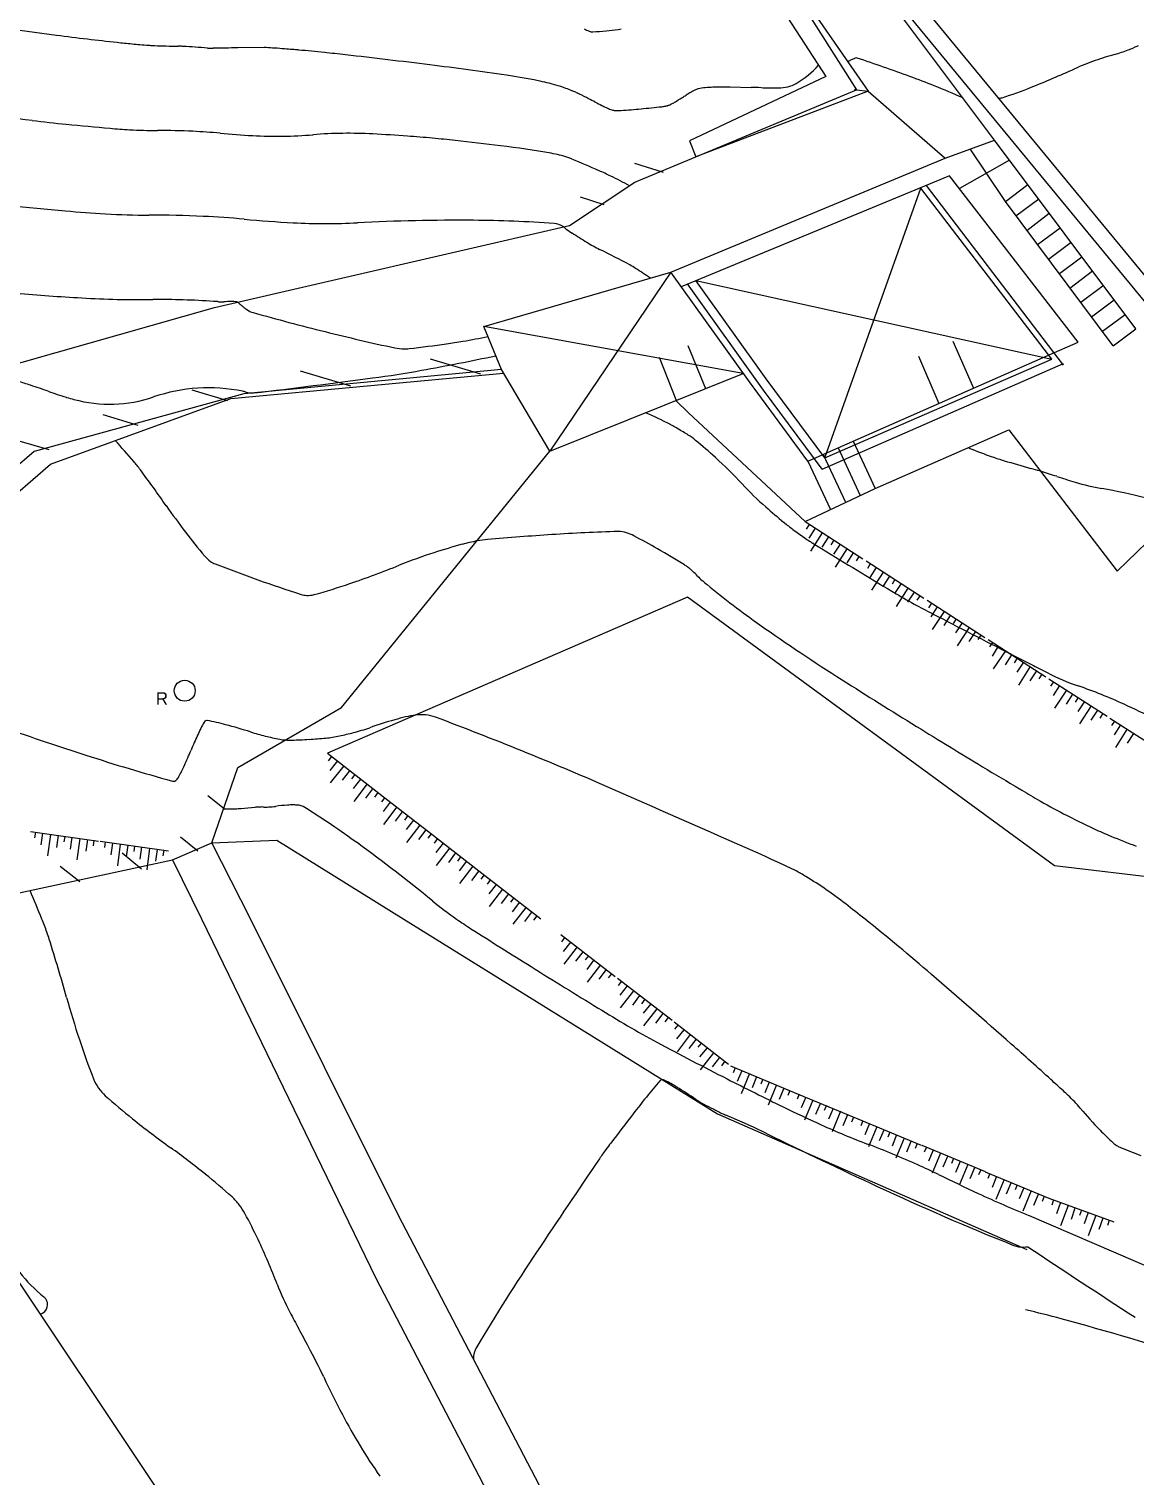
# Model space of a CAD drawing. Extents: x 0 to 560514, y 0 to 4788038.
# Drawn here: x 560310.57 to 560337.02, y 4787761.58 to 4787796.18 of the extents above; entities that cross this region are included whole.
import ezdxf

# ---------------------------------------------------------------- set-up
doc = ezdxf.new("R2010")
doc.units = 0
doc.layers.add('Nivel 7', color=7, linetype='Continuous')

msp = doc.modelspace()

# ---------------------------------------------------------------- linework, layer by layer
at = {"layer": 'Nivel 7'}
for p, q in [((560333.66, 4787793.52), (560328.32, 4787800.64)), ((560327.58, 4787799.11), (560330.36, 4787794.72)), ((560327.58, 4787799.11), (560330.64, 4787794.69)), ((560327.17, 4787798.81), (560329.63, 4787795.04)), ((560331.82, 4787796.86), (560338.06, 4787789.29)), ((560331.51, 4787796.62), (560337.76, 4787789.03)), ((560316.2, 4787795.73), (560315.57, 4787795.72)), ((560329.63, 4787795.04), (560326.37, 4787793.5)), ((560326.52, 4787793.12), (560330.36, 4787794.72)), ((560330.64, 4787794.69), (560326.52, 4787793.12)), ((560327.34, 4787794.78), (560327.2, 4787794.78)), ((560327.84, 4787794.77), (560327.34, 4787794.78)), ((560330.36, 4787794.72), (560330.64, 4787794.69)), ((560330.64, 4787794.69), (560332.48, 4787793.09)), ((560333.75, 4787794.53), (560333.75, 4787794.53)), ((560326.37, 4787793.5), (560326.52, 4787793.12)), ((560332.48, 4787793.09), (560333.66, 4787793.52)), ((560333.47, 4787792.73), (560333.08, 4787793.31)), ((560337.04, 4787789.01), (560333.66, 4787793.52)), ((560325.05, 4787792.97), (560325.74, 4787792.75)), ((560325.06, 4787792.51), (560326.52, 4787793.12)), ((560325.92, 4787790.36), (560332.48, 4787793.09)), ((560334.02, 4787793.04), (560332.82, 4787792.36)), ((560332.58, 4787792.66), (560326.17, 4787790.01)), ((560335.66, 4787788.69), (560332.58, 4787792.66)), ((560333.92, 4787792.05), (560333.47, 4787792.73)), ((560323.5, 4787791.48), (560325.06, 4787792.51)), ((560329.6, 4787785.92), (560331.9, 4787792.37)), ((560335.03, 4787788.28), (560331.9, 4787792.37)), ((560335.31, 4787788.14), (560332.03, 4787792.43)), ((560333.92, 4787792.05), (560334.46, 4787792.46)), ((560323.75, 4787792.16), (560324.32, 4787791.98)), ((560336.5, 4787788.6), (560333.92, 4787792.05)), ((560334.17, 4787791.71), (560334.72, 4787792.11)), ((560334.43, 4787791.36), (560334.97, 4787791.77)), ((560334.69, 4787791.02), (560335.23, 4787791.42)), ((560334.95, 4787790.67), (560335.49, 4787791.08)), ((560335.21, 4787790.33), (560335.75, 4787790.73)), ((560321.45, 4787789.06), (560325.92, 4787790.36)), ((560325.92, 4787790.36), (560323.03, 4787786.08)), ((560327.8, 4787787.74), (560325.92, 4787790.36)), ((560335.46, 4787789.98), (560336, 4787790.39)), ((560328.14, 4787787.54), (560326.32, 4787790.08)), ((560326.52, 4787790.16), (560335.03, 4787788.28)), ((560328.2, 4787787.81), (560326.52, 4787790.16)), ((560335.72, 4787789.64), (560336.26, 4787790.04)), ((560335.98, 4787789.29), (560336.52, 4787789.7)), ((560336.24, 4787788.95), (560336.78, 4787789.35)), ((560327.65, 4787787.94), (560321.45, 4787789.06)), ((560321.87, 4787788.03), (560321.45, 4787789.06)), ((560336.5, 4787788.6), (560337.04, 4787789.01)), ((560326.33, 4787788.61), (560326.75, 4787787.58)), ((560329.2, 4787785.84), (560335.09, 4787788.44)), ((560332.66, 4787788.71), (560333.16, 4787787.59)), ((560335.09, 4787788.44), (560335.66, 4787788.69)), ((560320.17, 4787788.29), (560321.37, 4787787.93)), ((560325.64, 4787788.33), (560326.06, 4787787.28)), ((560329.54, 4787785.65), (560335.31, 4787788.18)), ((560329.6, 4787785.92), (560335.03, 4787788.28)), ((560331.84, 4787788.35), (560332.33, 4787787.22)), ((560315.4, 4787787.34), (560321.92, 4787787.95)), ((560321.87, 4787788.03), (560315.71, 4787787.45)), ((560317.06, 4787788), (560318.26, 4787787.64)), ((560323.03, 4787786.08), (560321.87, 4787788.03)), ((560323.03, 4787786.08), (560327.65, 4787787.94)), ((560329.6, 4787785.92), (560328.2, 4787787.81)), ((560315.71, 4787787.45), (560310.7, 4787786.07)), ((560314.47, 4787787.55), (560315.32, 4787787.29)), ((560329.2, 4787785.84), (560327.8, 4787787.74)), ((560329.54, 4787785.65), (560328.14, 4787787.54)), ((560311.09, 4787785.77), (560315.4, 4787787.34)), ((560326.34, 4787787), (560326.04, 4787787.29)), ((560312.34, 4787786.96), (560313.18, 4787786.7)), ((560329.13, 4787784.4), (560326.34, 4787787)), ((560330.81, 4787785.19), (560334, 4787786.59)), ((560334, 4787786.59), (560336.59, 4787783.21)), ((560310.7, 4787786.07), (560301.28, 4787778.04)), ((560310.33, 4787786.33), (560311.05, 4787786.12)), ((560318.05, 4787779.95), (560323.03, 4787786.08)), ((560329.92, 4787786.16), (560330.45, 4787785.02)), ((560330.28, 4787786.32), (560330.81, 4787785.19)), ((560302.26, 4787778.16), (560311.09, 4787785.77)), ((560329.2, 4787785.84), (560329.74, 4787784.69)), ((560329.56, 4787786), (560330.1, 4787784.86)), ((560336.59, 4787783.21), (560338.97, 4787785.52)), ((560329.13, 4787784.4), (560330.81, 4787785.19)), ((560329.13, 4787784.4), (560330.51, 4787783.51)), ((560329.23, 4787784.33), (560329.16, 4787784.22)), ((560329.37, 4787784.24), (560329.22, 4787784)), ((560329.54, 4787784.13), (560329.26, 4787783.69)), ((560329.54, 4787783.79), (560329.7, 4787784.03)), ((560329.82, 4787783.95), (560329.75, 4787783.84)), ((560329.97, 4787783.86), (560329.81, 4787783.62)), ((560330.13, 4787783.75), (560329.85, 4787783.31)), ((560330.14, 4787783.41), (560330.29, 4787783.65)), ((560330.42, 4787783.57), (560330.35, 4787783.46)), ((560330.59, 4787783.46), (560331.97, 4787782.57)), ((560330.69, 4787783.39), (560330.62, 4787783.28)), ((560330.83, 4787783.3), (560330.68, 4787783.06)), ((560331, 4787783.19), (560330.72, 4787782.76)), ((560331, 4787782.85), (560331.16, 4787783.09)), ((560331.28, 4787783.01), (560331.21, 4787782.9)), ((560331.43, 4787782.92), (560331.27, 4787782.68)), ((560326.32, 4787782.59), (560317.71, 4787778.86)), ((560335.09, 4787776.17), (560326.32, 4787782.59)), ((560331.59, 4787782.81), (560331.31, 4787782.37)), ((560331.59, 4787782.47), (560331.75, 4787782.71)), ((560331.88, 4787782.63), (560331.8, 4787782.52)), ((560332.05, 4787782.52), (560333.43, 4787781.63)), ((560332.15, 4787782.45), (560332.08, 4787782.34)), ((560332.29, 4787782.36), (560332.14, 4787782.12)), ((560332.46, 4787782.25), (560332.17, 4787781.82)), ((560332.46, 4787781.91), (560332.61, 4787782.15)), ((560332.74, 4787782.07), (560332.67, 4787781.96)), ((560332.89, 4787781.98), (560332.73, 4787781.74)), ((560333.05, 4787781.87), (560332.77, 4787781.43)), ((560333.05, 4787781.53), (560333.21, 4787781.77)), ((560333.34, 4787781.69), (560333.26, 4787781.58)), ((560333.51, 4787781.58), (560334.89, 4787780.69)), ((560333.61, 4787781.51), (560333.54, 4787781.4)), ((560333.75, 4787781.42), (560333.6, 4787781.18)), ((560333.92, 4787781.31), (560333.63, 4787780.88)), ((560333.92, 4787780.97), (560334.07, 4787781.21)), ((560334.2, 4787781.13), (560334.13, 4787781.02)), ((560334.35, 4787781.04), (560334.19, 4787780.8)), ((560334.51, 4787780.93), (560334.23, 4787780.49)), ((560334.51, 4787780.59), (560334.67, 4787780.83)), ((560334.79, 4787780.75), (560334.72, 4787780.64)), ((560334.96, 4787780.64), (560336.35, 4787779.75)), ((560335.07, 4787780.57), (560335, 4787780.46)), ((560335.21, 4787780.48), (560335.06, 4787780.24)), ((560335.38, 4787780.37), (560335.09, 4787779.94)), ((560335.38, 4787780.03), (560335.53, 4787780.27)), ((560335.66, 4787780.19), (560335.59, 4787780.08)), ((560315.57, 4787778.52), (560318.05, 4787779.95)), ((560335.81, 4787780.1), (560335.65, 4787779.86)), ((560335.97, 4787779.99), (560335.69, 4787779.56)), ((560335.97, 4787779.65), (560336.13, 4787779.89)), ((560336.25, 4787779.81), (560336.18, 4787779.7)), ((560336.42, 4787779.7), (560337.81, 4787778.81)), ((560336.53, 4787779.63), (560336.46, 4787779.52)), ((560336.67, 4787779.54), (560336.52, 4787779.3)), ((560336.83, 4787779.44), (560336.55, 4787779)), ((560336.84, 4787779.1), (560336.99, 4787779.33)), ((560317.71, 4787778.86), (560319.01, 4787777.85)), ((560317.81, 4787778.78), (560317.73, 4787778.68)), ((560314.95, 4787776.72), (560315.57, 4787778.52)), ((560317.95, 4787778.68), (560317.77, 4787778.45)), ((560318.1, 4787778.56), (560317.78, 4787778.15)), ((560318.07, 4787778.22), (560318.25, 4787778.44)), ((560318.37, 4787778.35), (560318.29, 4787778.25)), ((560318.5, 4787778.24), (560318.33, 4787778.02)), ((560318.66, 4787778.13), (560318.34, 4787777.71)), ((560314.85, 4787777.85), (560315.24, 4787777.54)), ((560318.63, 4787777.79), (560318.8, 4787778.01)), ((560318.92, 4787777.92), (560318.84, 4787777.81)), ((560318.98, 4787777.87), (560320.28, 4787776.87)), ((560319.08, 4787777.8), (560319, 4787777.7)), ((560319.21, 4787777.69), (560319.04, 4787777.47)), ((560319.37, 4787777.58), (560319.05, 4787777.16)), ((560319.34, 4787777.24), (560319.51, 4787777.46)), ((560319.63, 4787777.37), (560319.55, 4787777.26)), ((560319.77, 4787777.26), (560319.59, 4787777.04)), ((560319.92, 4787777.14), (560319.6, 4787776.73)), ((560319.9, 4787776.8), (560320.07, 4787777.03)), ((560310.61, 4787776.99), (560312.24, 4787776.76)), ((560310.73, 4787776.97), (560310.71, 4787776.84)), ((560310.9, 4787776.95), (560310.86, 4787776.67)), ((560311.09, 4787776.92), (560311.02, 4787776.41)), ((560311.24, 4787776.61), (560311.28, 4787776.9)), ((560311.43, 4787776.87), (560311.41, 4787776.74)), ((560311.6, 4787776.85), (560311.56, 4787776.57)), ((560311.79, 4787776.82), (560311.72, 4787776.31)), ((560311.94, 4787776.52), (560311.98, 4787776.8)), ((560312.13, 4787776.78), (560312.11, 4787776.65)), ((560312.28, 4787776.76), (560313.91, 4787776.53)), ((560312.4, 4787776.74), (560312.38, 4787776.61)), ((560312.57, 4787776.71), (560312.53, 4787776.43)), ((560312.76, 4787776.69), (560312.69, 4787776.17)), ((560314.01, 4787776.31), (560314.95, 4787776.72)), ((560314.2, 4787776.86), (560314.61, 4787776.53)), ((560314.95, 4787776.72), (560316.5, 4787776.78)), ((560315.87, 4787774.9), (560314.95, 4787776.72)), ((560316.5, 4787776.78), (560319.54, 4787774.89)), ((560320.19, 4787776.93), (560320.11, 4787776.83)), ((560320.25, 4787776.89), (560321.55, 4787775.88)), ((560320.34, 4787776.82), (560320.26, 4787776.71)), ((560320.48, 4787776.71), (560320.3, 4787776.49)), ((560312.8, 4787776.48), (560313.27, 4787776.1)), ((560312.91, 4787776.38), (560312.95, 4787776.66)), ((560313.1, 4787776.64), (560313.08, 4787776.51)), ((560313.27, 4787776.62), (560313.23, 4787776.33)), ((560313.46, 4787776.59), (560313.39, 4787776.07)), ((560313.61, 4787776.28), (560313.65, 4787776.56)), ((560313.8, 4787776.54), (560313.78, 4787776.41)), ((560320.63, 4787776.59), (560320.31, 4787776.18)), ((560320.61, 4787776.25), (560320.78, 4787776.48)), ((560320.9, 4787776.39), (560320.82, 4787776.28)), ((560307.45, 4787774.9), (560314.01, 4787776.31)), ((560311.32, 4787776.16), (560311.79, 4787775.79)), ((560314.01, 4787776.31), (560314.7, 4787774.9)), ((560321.04, 4787776.28), (560320.86, 4787776.05)), ((560321.19, 4787776.16), (560320.87, 4787775.75)), ((560321.16, 4787775.82), (560321.34, 4787776.05)), ((560343.96, 4787775.11), (560335.09, 4787776.17)), ((560321.46, 4787775.95), (560321.38, 4787775.85)), ((560321.51, 4787775.91), (560322.81, 4787774.9)), ((560321.61, 4787775.84), (560321.53, 4787775.73)), ((560321.75, 4787775.73), (560321.57, 4787775.5)), ((560321.9, 4787775.61), (560321.58, 4787775.2)), ((560321.87, 4787775.27), (560322.05, 4787775.5)), ((560322.17, 4787775.4), (560322.09, 4787775.3)), ((560322.3, 4787775.3), (560322.13, 4787775.07)), ((560322.46, 4787775.18), (560322.14, 4787774.77)), ((560322.43, 4787774.84), (560322.6, 4787775.06)), ((560322.72, 4787774.97), (560322.64, 4787774.87)), ((560314.7, 4787774.9), (560318.87, 4787766.31)), ((560319.41, 4787767.81), (560315.87, 4787774.9)), ((560319.54, 4787774.89), (560327.04, 4787770.24)), ((560323.29, 4787774.53), (560324.59, 4787773.52)), ((560323.39, 4787774.46), (560323.31, 4787774.35)), ((560323.53, 4787774.35), (560323.35, 4787774.12)), ((560323.68, 4787774.23), (560323.36, 4787773.82)), ((560323.65, 4787773.89), (560323.83, 4787774.12)), ((560323.95, 4787774.02), (560323.87, 4787773.92)), ((560324.08, 4787773.92), (560323.91, 4787773.69)), ((560324.24, 4787773.8), (560323.92, 4787773.39)), ((560324.21, 4787773.46), (560324.38, 4787773.69)), ((560324.5, 4787773.59), (560324.42, 4787773.49)), ((560305.47, 4787773.5), (560313.75, 4787761.09)), ((560324.65, 4787773.48), (560325.95, 4787772.48)), ((560324.74, 4787773.41), (560324.66, 4787773.31)), ((560324.88, 4787773.3), (560324.7, 4787773.08)), ((560325.03, 4787773.18), (560324.71, 4787772.77)), ((560325.01, 4787772.84), (560325.18, 4787773.07)), ((560325.3, 4787772.98), (560325.22, 4787772.87)), ((560325.44, 4787772.87), (560325.26, 4787772.65)), ((560325.59, 4787772.75), (560325.27, 4787772.34)), ((560325.56, 4787772.41), (560325.74, 4787772.64)), ((560325.86, 4787772.54), (560325.78, 4787772.44)), ((560326, 4787772.44), (560327.3, 4787771.43)), ((560326.09, 4787772.36), (560326.01, 4787772.26)), ((560326.23, 4787772.25), (560326.06, 4787772.03)), ((560326.38, 4787772.14), (560326.07, 4787771.72)), ((560326.36, 4787771.8), (560326.53, 4787772.02)), ((560326.65, 4787771.93), (560326.57, 4787771.83)), ((560326.79, 4787771.82), (560326.61, 4787771.6)), ((560326.94, 4787771.7), (560326.62, 4787771.29)), ((560326.92, 4787771.36), (560327.09, 4787771.59)), ((560327.21, 4787771.5), (560327.13, 4787771.39)), ((560327.35, 4787771.39), (560328.87, 4787770.75)), ((560327.46, 4787771.34), (560327.41, 4787771.22)), ((560327.62, 4787771.27), (560327.51, 4787771.01)), ((560327.8, 4787771.2), (560327.6, 4787770.72)), ((560327.87, 4787770.87), (560327.98, 4787771.13)), ((560328.12, 4787771.07), (560328.07, 4787770.95)), ((560328.27, 4787771), (560328.17, 4787770.74)), ((560328.45, 4787770.93), (560328.25, 4787770.45)), ((560328.52, 4787770.59), (560328.63, 4787770.86)), ((560328.77, 4787770.8), (560328.72, 4787770.68)), ((560328.87, 4787770.75), (560330.39, 4787770.12)), ((560328.99, 4787770.71), (560328.94, 4787770.59)), ((560329.15, 4787770.64), (560329.04, 4787770.38)), ((560329.32, 4787770.57), (560329.12, 4787770.09)), ((560329.39, 4787770.23), (560329.5, 4787770.49)), ((560327.04, 4787770.24), (560334.43, 4787767)), ((560329.64, 4787770.44), (560329.59, 4787770.32)), ((560329.8, 4787770.37), (560329.69, 4787770.11)), ((560329.98, 4787770.3), (560329.78, 4787769.81)), ((560330.04, 4787769.96), (560330.15, 4787770.22)), ((560330.29, 4787770.16), (560330.24, 4787770.04)), ((560330.39, 4787770.12), (560331.91, 4787769.49)), ((560330.51, 4787770.07), (560330.46, 4787769.95)), ((560330.67, 4787770.01), (560330.56, 4787769.74)), ((560330.85, 4787769.93), (560330.65, 4787769.45)), ((560330.91, 4787769.6), (560331.02, 4787769.86)), ((560331.16, 4787769.8), (560331.11, 4787769.68)), ((560331.32, 4787769.74), (560331.21, 4787769.47)), ((560331.5, 4787769.66), (560331.3, 4787769.18)), ((560331.56, 4787769.33), (560331.67, 4787769.59)), ((560331.81, 4787769.53), (560331.76, 4787769.41)), ((560331.92, 4787769.49), (560333.44, 4787768.86)), ((560332.03, 4787769.44), (560331.98, 4787769.32)), ((560332.19, 4787769.37), (560332.08, 4787769.11)), ((560332.37, 4787769.3), (560332.17, 4787768.82)), ((560332.43, 4787768.97), (560332.54, 4787769.23)), ((560332.68, 4787769.17), (560332.63, 4787769.05)), ((560332.84, 4787769.1), (560332.73, 4787768.84)), ((560333.02, 4787769.03), (560332.82, 4787768.55)), ((560333.08, 4787768.69), (560333.19, 4787768.96)), ((560333.33, 4787768.9), (560333.28, 4787768.78)), ((560333.44, 4787768.85), (560334.96, 4787768.22)), ((560333.55, 4787768.81), (560333.5, 4787768.69)), ((560333.71, 4787768.74), (560333.6, 4787768.48)), ((560333.89, 4787768.67), (560333.69, 4787768.19)), ((560333.95, 4787768.33), (560334.06, 4787768.59)), ((560334.2, 4787768.54), (560334.15, 4787768.42)), ((560334.36, 4787768.47), (560334.25, 4787768.21)), ((560334.54, 4787768.4), (560334.34, 4787767.91)), ((560334.6, 4787768.06), (560334.71, 4787768.32)), ((560334.85, 4787768.27), (560334.8, 4787768.14)), ((560334.96, 4787768.22), (560336.51, 4787767.66)), ((560335.07, 4787768.18), (560335.03, 4787768.06)), ((560335.24, 4787768.12), (560335.14, 4787767.85)), ((560335.42, 4787768.05), (560335.24, 4787767.56)), ((560324.92, 4787757.27), (560319.41, 4787767.81)), ((560337.55, 4787766.49), (560334.5, 4787767.8)), ((560335.5, 4787767.72), (560335.59, 4787767.99)), ((560335.74, 4787767.94), (560335.69, 4787767.81)), ((560335.9, 4787767.88), (560335.8, 4787767.61)), ((560336.08, 4787767.81), (560335.9, 4787767.32)), ((560336.16, 4787767.48), (560336.26, 4787767.75)), ((560336.4, 4787767.7), (560336.36, 4787767.57)), ((560318.87, 4787766.31), (560323.58, 4787757.27)), ((560321.2, 4787764.38), (560321.2, 4787764.38))]:
    msp.add_line(p, q, dxfattribs=at)
msp.add_lwpolyline([(560280.89, 4787795.05), (560293.05, 4787792.32), (560294.23, 4787793.88), (560306.62, 4787787.13), (560315.01, 4787789.52), (560323.5, 4787791.48)], dxfattribs=at)
msp.add_circle((560314.299, 4787780.355), 0.25, dxfattribs=at)
for centre, radius, start, end in [((560385.142, 4788346.121), 555.036, 262.05439, 262.34798), ((560324.804, 4787798.164), 2.205, 244.3204, 247.7879), ((560324.063, 4787796.35), 0.246, 247.7876, 258.1817), ((560324.044, 4787796.259), 0.153, 258.1826, 273.4903), ((560323.466, 4787805.732), 9.643, 273.4898, 275.4119), ((560323.346, 4787807.006), 10.923, 275.4118, 276.9249), ((560324.572, 4787796.912), 0.755, 276.9245, 282.6824), ((560316.268, 4787833.484), 37.793, 262.3479, 263.473), ((560335.365, 4788000.403), 205.801, 263.47308, 263.67224), ((560314.028, 4787807.99), 12.209, 263.6721, 264.4901), ((560317.889, 4787848.009), 52.414, 264.4901, 264.8985), ((560314.691, 4787812.186), 16.448, 264.8987, 265.6277), ((560314.896, 4787814.878), 19.148, 265.6275, 265.9078), ((560313.595, 4787796.686), 0.91, 265.9086, 267.1943), ((560313.635, 4787797.508), 1.733, 267.1925, 268.3155), ((560316.889, 4787908.22), 112.492, 268.31646, 268.45581), ((560314.458, 4787818.034), 22.274, 268.4556, 269.2054), ((560314.115, 4787793.283), 2.48, 86.9586, 89.2061), ((560314.173, 4787794.378), 1.384, 86.079, 86.9579), ((560297.969, 4787557.967), 238.349, 86.01206, 86.07898), ((560313.259, 4787777.284), 18.5, 85.0835, 86.0121), ((560314.907, 4787796.448), 0.736, 265.0835, 269.7419), ((560314.921, 4787799.398), 3.686, 269.742, 270.9154), ((560318.535, 4787573.242), 222.5, 90.76445, 90.91548), ((560316.233, 4787793.379), 2.351, 90.2656, 90.7478), ((560316.224, 4787795.343), 0.387, 86.4282, 90.2674), ((560314.731, 4787771.427), 24.35, 85.9441, 86.4281), ((560312.509, 4787740.087), 55.769, 85.7021, 85.9441), ((560335.539, 4787799.106), 3.678, 291.0023, 293.1774), ((560337.961, 4787793.448), 2.477, 110.5269, 113.1775), ((560313.932, 4787759.022), 36.78, 85.4041, 85.7021), ((560316.125, 4787786.302), 9.413, 84.5306, 85.4038), ((560300.317, 4787621.199), 175.27, 84.3284, 84.53077), ((560314.729, 4787766.322), 29.433, 83.3399, 84.3284), ((560263.479, 4787327.405), 471.333, 83.09292, 83.33998), ((560331.027, 4787793.823), 1.795, 117.4107, 119.1291), ((560330.781, 4787794.298), 1.261, 115.3603, 117.4108), ((560331.391, 4787793.011), 2.684, 113.9754, 115.3602), ((560330.6, 4787794.791), 0.737, 111.3327, 113.9758), ((560330.357, 4787795.413), 0.0692, 71.4491, 111.3326), ((560312.885, 4787743.349), 54.986, 70.0632, 71.4493), ((560338.11, 4787789.575), 6.191, 109.2594, 114.2033), ((560338.657, 4787788.01), 7.849, 105.6468, 109.2593), ((560335.576, 4787799.008), 3.573, 285.6468, 291.0021), ((560311.51, 4787723.902), 71.936, 81.62234, 83.09299), ((560320.182, 4787782.788), 12.416, 78.0821, 81.6224), ((560327.894, 4787796.681), 2.077, 299.5565, 318.6008), ((560325.665, 4787778.581), 17.508, 68.0141, 70.0632), ((560324.304, 4787820.29), 27.484, 291.8575, 294.2033), ((560321.222, 4787787.715), 7.381, 74.7131, 78.082), ((560322.485, 4787792.334), 2.592, 69.0268, 74.7131), ((560317.12, 4787778.339), 17.58, 68.5171, 69.0268), ((560322.921, 4787793.078), 1.741, 66.8974, 68.5173), ((560319.097, 4787784.114), 11.486, 66.4383, 66.8974), ((560326.735, 4787794.06), 0.688, 118.5451, 121.6297), ((560328.173, 4787791.416), 3.698, 117.2133, 118.5442), ((560326.8, 4787794.085), 0.696, 114.2065, 117.2146), ((560326.874, 4787793.922), 0.876, 111.5237, 114.2059), ((560326.636, 4787794.524), 0.229, 102.8058, 111.5231), ((560326.794, 4787793.83), 0.94, 98.5125, 102.8069), ((560326.909, 4787793.062), 1.716, 92.3899, 98.512), ((560327.117, 4787788.081), 6.702, 89.2928, 92.3898), ((560324.576, 4787536.526), 258.269, 89.22253, 89.27593), ((560338.546, 4788566.178), 771.477, 269.222717, 269.253656), ((560328.508, 4787795.598), 0.832, 269.2535, 299.5566), ((560330.519, 4787794.4), 0.374, 122.9102, 124.6286), ((560330.519, 4787794.4), 0.374, 121.1944, 122.9128), ((560330.519, 4787794.4), 0.374, 119.4731, 121.1899), ((560330.519, 4787794.4), 0.374, 117.7582, 119.475), ((560322.882, 4787771.689), 24.94, 66.2972, 68.014), ((560330.66, 4787804.445), 10.413, 287.8051, 291.8575), ((560347.873, 4788081.006), 289.418, 262.08477, 262.6112), ((560323.49, 4787794.189), 0.495, 64.2276, 66.4396), ((560322.746, 4787792.646), 2.208, 63.1945, 64.2268), ((560287.137, 4787722.172), 81.168, 63.0236, 63.19389), ((560313.233, 4787773.44), 23.64, 62.597, 63.024), ((560333.53, 4787812.565), 20.437, 242.5633, 243.0572), ((560325.297, 4787796.368), 2.267, 243.0575, 246.0553), ((560321.95, 4787829.059), 34.945, 275.3523, 276.1707), ((560325.595, 4787795.348), 1.037, 276.1709, 280.9232), ((560325.637, 4787795.132), 0.817, 280.9227, 283.9019), ((560325.785, 4787794.534), 0.201, 283.9027, 289.9119), ((560325.707, 4787794.748), 0.429, 289.9103, 293.8718), ((560325.556, 4787795.091), 0.804, 293.8738, 296.7682), ((560324.652, 4787796.883), 2.811, 296.7669, 298.4793), ((560325.582, 4787795.168), 0.86, 298.4789, 301.5745), ((560297.156, 4787841.418), 55.147, 301.5757, 301.6421), ((560202.204, 4787995.514), 236.149, 301.64113, 301.67322), ((560280.302, 4787868.929), 87.41, 301.67384, 301.74099), ((560346.154, 4787762.53), 37.719, 121.6291, 121.7848), ((560333.788, 4787794.704), 0.182, 256.7534, 287.8052), ((560314.19, 4787821.263), 27.501, 262.6112, 264.319), ((560325.3, 4787796.375), 2.276, 246.0553, 249.0476), ((560324.737, 4787794.904), 0.7, 249.0472, 252.9801), ((560324.62, 4787794.521), 0.3, 252.9786, 258.9878), ((560324.607, 4787794.453), 0.231, 258.9912, 265.8333), ((560324.635, 4787794.844), 0.622, 265.8303, 269.9953), ((560324.635, 4787795.467), 1.245, 269.9964, 274.4535), ((560322.357, 4787824.721), 30.588, 274.4531, 275.3522), ((560319.486, 4787874.497), 80.997, 264.31915, 265.06376), ((560313.872, 4787809.502), 15.76, 265.0637, 266.7518), ((560313.674, 4787806.005), 12.258, 266.7518, 269.8809), ((560313.608, 4787774.158), 19.59, 87.4057, 89.8808), ((560313.857, 4787779.659), 14.083, 84.7525, 87.4058), ((560317, 4787813.884), 20.287, 264.7525, 266.9631), ((560316.499, 4787804.428), 10.817, 266.9631, 274.6001), ((560318.219, 4787783.042), 10.638, 86.8988, 94.6001), ((560316.066, 4787743.293), 50.445, 85.9575, 86.8987), ((560317.73, 4787766.842), 26.837, 84.667, 85.9575), ((560317.468, 4787764.032), 29.66, 83.6148, 84.667), ((560307.556, 4787675.461), 118.783, 83.08911, 83.61486), ((560318.942, 4787769.402), 24.155, 80.1798, 83.0891), ((560322.605, 4787790.565), 2.677, 71.4332, 80.1796), ((560323.021, 4787791.804), 1.371, 67.1005, 71.4332), ((560298.67, 4787734.155), 63.951, 66.46637, 67.10052), ((560321.688, 4787787.008), 6.303, 63.6654, 66.4663), ((560317.043, 4787777.622), 16.776, 61.9486, 63.6654), ((560317.129, 4787857.637), 66.057, 263.87443, 265.06365), ((560314.266, 4787824.49), 32.786, 265.0637, 266.7518), ((560313.479, 4787810.626), 18.901, 266.7519, 269.8909), ((560313.386, 4787761.955), 29.771, 87.3899, 89.8909), ((560313.768, 4787770.323), 21.394, 84.7592, 87.3898), ((560318.506, 4787821.979), 30.479, 264.7591, 266.9631), ((560320.86, 4787743.057), 48.545, 89.5989, 92.8721), ((560320.987, 4787761.178), 30.423, 85.9575, 89.5989), ((560317.681, 4787806.427), 14.905, 266.9632, 272.872), ((560323.102, 4787791.103), 0.424, 54.7268, 85.9574), ((560321.149, 4787788.341), 3.806, 54.3971, 54.7281), ((560323.346, 4787791.411), 0.0315, 50.7417, 54.3833), ((560323.022, 4787791.014), 0.543, 47.5194, 50.7546), ((560323.506, 4787791.542), 0.173, 227.5198, 233.2629), ((560323.471, 4787791.495), 0.114, 233.2501, 234.3846), ((560329.562, 4787800.002), 10.577, 234.3977, 234.5153), ((560325.349, 4787794.093), 3.32, 234.5147, 237.3692), ((560334.879, 4787808.977), 20.993, 237.369, 238.5041), ((560325.912, 4787794.341), 3.829, 238.5042, 243.7688), ((560315.224, 4787772.65), 20.352, 61.4859, 63.7687), ((560323.859, 4787788.546), 2.263, 57.3682, 61.4859), ((560317.011, 4787777.85), 14.963, 55.7671, 57.3681), ((560314.854, 4787842.916), 53.256, 265.0637, 266.7519), ((560313.293, 4787815.407), 25.703, 266.7518, 270.5428), ((560313.715, 4787770.923), 18.783, 86.1078, 90.5428), ((560314.253, 4787778.834), 10.854, 85.5711, 86.108), ((560315.216, 4787791.265), 1.614, 265.571, 266.9633), ((560315.182, 4787790.626), 0.975, 266.9629, 272.8718), ((560315.39, 4787786.481), 3.176, 89.5988, 92.872), ((560315.399, 4787787.767), 1.89, 85.9577, 89.5991), ((560315.528, 4787789.594), 0.0584, 65.1329, 85.956), ((560315.51, 4787789.556), 0.1, 54.3981, 65.1366), ((560315.063, 4787788.931), 0.868, 50.754, 54.3956), ((560314.472, 4787788.207), 1.803, 48.2281, 50.7541), ((560316.555, 4787790.54), 1.324, 228.2293, 231.1769), ((560315.918, 4787789.748), 0.308, 231.1763, 234.3971), ((560317.648, 4787792.164), 3.279, 234.3961, 235.3822), ((560316.072, 4787789.88), 0.505, 235.3832, 254.2936), ((560331.657, 4787845.305), 58.079, 254.29355, 256.04814), ((560331.726, 4787845.58), 58.363, 256.04816, 257.72873), ((560317.358, 4787808.669), 20.282, 280.2073, 281.9241), ((560319.545, 4787789.579), 1.052, 257.7286, 270.2718), ((560319.545, 4787789.554), 1.027, 270.2722, 276.7724), ((560312.514, 4787848.767), 60.656, 276.77213, 277.61758), ((560319.372, 4787797.482), 8.914, 277.6175, 280.2072), ((560309.29, 4787847.305), 60.242, 280.20571, 281.92409), ((560293.891, 4787735.932), 54.36, 72.0832, 72.415), ((560292.423, 4787985.644), 199.562, 276.7706, 277.59245), ((560315.348, 4787813.654), 26.051, 277.5925, 280.2058), ((560304.526, 4787768.827), 19.789, 70.7896, 72.0833), ((560317.714, 4787806.674), 20.291, 250.7895, 252.0671), ((560314.869, 4787783.52), 4.075, 78.4478, 108.8204), ((560303.582, 4787728.295), 60.442, 78.41582, 78.44813), ((560315.592, 4787787.013), 0.508, 71.8071, 75.55), ((560315.717, 4787787.498), 0.0077, 75.5056, 78.3714), ((560315.936, 4787788.058), 0.591, 251.8066, 255.2769), ((560315.799, 4787787.537), 0.0528, 255.2747, 258.4122), ((560317.058, 4787793.677), 6.32, 258.4138, 258.7005), ((560315.901, 4787787.888), 0.416, 258.7014, 276.7708), ((560311.561, 4787787.662), 0.307, 252.0671, 254.5135), ((560326.401, 4787841.222), 55.885, 254.5135, 254.6948), ((560312.507, 4787790.452), 3.248, 254.6947, 288.8204), ((560322.328, 4787779.864), 7.735, 62.4184, 67.2631), ((560324.726, 4787784.454), 2.556, 59.4399, 62.4269), ((560306.567, 4787753.7), 38.271, 58.9917, 59.44), ((560325.33, 4787784.916), 1.85, 56.9527, 58.9915), ((560325.314, 4787784.892), 1.879, 50.365, 56.9527), ((560295.12, 4787770.435), 23.659, 40.616, 42.2171), ((560316.421, 4787774.156), 15.82, 48.0958, 50.3651), ((560340.306, 4787804.681), 19.897, 248.5986, 250.3153), ((560310.363, 4787783.508), 3.578, 36.4983, 40.6161), ((560320.659, 4787778.878), 9.475, 42.6682, 48.0958), ((560335.347, 4787790.819), 5.174, 250.3153, 253.6822), ((560375.933, 4787929.455), 149.629, 253.68238, 253.93379), ((560328.798, 4787765.79), 20.688, 73.2575, 73.9338), ((560283.267, 4787763.459), 37.285, 34.8753, 36.4984), ((560329.389, 4787767.755), 18.637, 72.0032, 73.2577), ((560342.574, 4787808.341), 24.038, 252.0031, 253.1078), ((560337.174, 4787790.56), 5.455, 253.1077, 259.9529), ((560333.009, 4787790.261), 7.321, 222.6683, 228.8437), ((560333.539, 4787770.04), 15.385, 75.8785, 79.9529), ((560330.622, 4787796.464), 20.436, 214.8754, 217.0677), ((560342.299, 4787800.889), 21.437, 228.8437, 230.3641), ((560331.804, 4787788.22), 4.985, 230.3643, 233.5174), ((560323.84, 4787791.341), 11.937, 217.0677, 220.6151), ((560321.755, 4787781.444), 2.535, 94.8289, 100.539), ((560329.446, 4787690.406), 93.897, 93.89124, 94.82905), ((560325.554, 4787747.627), 36.544, 91.3939, 93.8912), ((560324.679, 4787783.576), 0.584, 71.5434, 91.3938), ((560324.492, 4787783.015), 1.176, 62.4268, 71.5435), ((560318.469, 4787771.481), 14.188, 59.8043, 62.4268), ((560337.577, 4787796.026), 14.694, 233.5173, 234.8136), ((560330.891, 4787786.544), 3.092, 234.8135, 237.6394), ((560324.21, 4787771.36), 12.913, 107.8237, 111.741), ((560325.189, 4787768.317), 16.11, 105.3206, 107.8236), ((560322.099, 4787779.594), 4.416, 100.5392, 105.3207), ((560299.099, 4787738.195), 52.7, 58.9917, 59.8044), ((560334.199, 4787791.764), 9.271, 237.639, 238.2484), ((560404.354, 4787905.129), 142.589, 238.24888, 238.40426), ((560402.197, 4787901.62), 138.47, 238.40412, 239.20672), ((560315.327, 4787784.04), 0.723, 220.615, 235.0667), ((560315.219, 4787783.885), 0.534, 235.0669, 248.7672), ((560329.289, 4787820.098), 39.384, 248.7671, 250.358), ((560309.669, 4787807.824), 26.344, 288.9986, 291.7409), ((560325.863, 4787782.723), 0.747, 52.1605, 58.992), ((560324.6, 4787781.097), 2.806, 50.365, 52.1601), ((560325.27, 4787781.905), 1.756, 48.0954, 50.3647), ((560327.399, 4787814.804), 33.762, 250.3581, 252.2023), ((560313.718, 4787796.066), 13.908, 285.3197, 288.9987), ((560325.259, 4787781.894), 1.772, 42.6682, 48.0958), ((560327.569, 4787784.022), 1.369, 222.6683, 228.8438), ((560327.191, 4787783.591), 0.796, 228.8449, 230.3653), ((560347.904, 4787808.596), 33.265, 230.3643, 230.5994), ((560317.24, 4787783.157), 0.525, 252.2022, 267.0289), ((560317.242, 4787783.199), 0.567, 267.029, 285.3196), ((560340.475, 4787799.552), 21.562, 230.5992, 234.8136), ((560337.374, 4787792.85), 11.848, 239.2067, 241.9508), ((560349.727, 4787816.036), 38.12, 241.9508, 242.642), ((560355.678, 4787821.114), 47.944, 234.8135, 237.6394), ((560679.968, 4788454.276), 756.736, 242.641881, 242.797039), ((560509.118, 4788121.88), 383.002, 242.79708, 242.88302), ((560427.986, 4787963.451), 205.008, 242.88309, 243.00066), ((560435.714, 4787947.423), 197.476, 237.6394, 238.24879), ((560337.584, 4787786.023), 5.877, 243.0006, 250.8979), ((560331.55, 4787768.597), 12.564, 65.4992, 70.898), ((560329.517, 4787764.138), 17.465, 62.884, 65.4993), ((560384.019, 4787998.532), 231.239, 251.33057, 251.83706), ((560319.066, 4787777.274), 4.894, 151.5568, 155.6468), ((560314.837, 4787779.565), 0.0839, 119.9155, 151.5573), ((560314.827, 4787779.581), 0.0652, 78.8471, 119.9149), ((560313.621, 4787773.462), 6.302, 74.7576, 78.8474), ((560310.457, 4787761.85), 18.338, 72.8203, 74.7576), ((560317.031, 4787784.371), 5.184, 284.565, 289.0351), ((560322.779, 4787767.711), 12.44, 106.1498, 109.0351), ((560320.494, 4787775.602), 4.225, 102.4733, 106.1498), ((560320.321, 4787776.384), 3.424, 98.3897, 102.4735), ((560319.962, 4787778.823), 0.958, 69.465, 98.3897), ((560291.514, 4787702.878), 82.057, 66.37233, 69.46496), ((560412.56, 4787910.009), 153.476, 238.24873, 238.93994), ((560328.909, 4787772.819), 15.698, 155.647, 157.0771), ((560317.747, 4787785.431), 6.345, 252.8204, 256.1142), ((560318.006, 4787786.478), 7.423, 256.1142, 258.8483), ((560316.788, 4787780.3), 1.126, 258.8484, 265.8727), ((560316.818, 4787780.713), 1.54, 265.8729, 271.6264), ((560316.555, 4787789.983), 10.814, 271.6261, 273.7964), ((560316.054, 4787797.53), 18.378, 273.7965, 275.0613), ((560317.43, 4787781.994), 2.781, 275.0613, 278.313), ((560317.489, 4787781.592), 2.374, 278.313, 282.4743), ((560315.97, 4787788.456), 9.404, 282.4744, 284.5649), ((560325.105, 4787818.952), 42.241, 251.837, 254.7658), ((560299.735, 4787785.156), 15.978, 335.6594, 337.0769), ((560310.497, 4787780.288), 4.165, 331.5579, 335.6594), ((560447.629, 4787968.235), 221.448, 238.94, 239.20677), ((560314.031, 4787778.29), 0.0981, 254.7661, 318.8299), ((560313.778, 4787778.511), 0.434, 318.8294, 331.5577), ((560027.289, 4787098.886), 741.315, 66.029736, 66.372364), ((560360.316, 4787821.726), 50.894, 239.2068, 239.7632), ((560341.775, 4787789.917), 14.076, 239.7632, 242.6419), ((560315.337, 4787786.718), 9.186, 269.3326, 271.051), ((560315.457, 4787780.15), 2.617, 271.0511, 274.2706), ((560314.132, 4787797.898), 20.414, 274.2705, 275.1719), ((560316.154, 4787775.56), 2.015, 92.3031, 95.1725), ((560316.152, 4787775.599), 1.976, 89.1333, 92.3025), ((560316.219, 4787779.963), 2.389, 269.1331, 272.0152), ((560316.24, 4787779.35), 1.775, 272.0156, 277.4245), ((560317.163, 4787772.265), 5.37, 94.3153, 97.4244), ((560316.895, 4787775.816), 1.809, 90.6415, 94.3148), ((560316.894, 4787775.897), 1.727, 86.8829, 90.6423), ((560316.968, 4787777.239), 0.384, 57.7632, 86.8825), ((560304.567, 4787757.574), 23.632, 54.0898, 57.7633), ((560344.005, 4787794.226), 18.928, 242.6419, 245.1243), ((560340.259, 4787786.148), 10.024, 245.1242, 247.5967), ((560295.967, 4787745.698), 38.295, 50.7036, 54.0898), ((560345.192, 4787798.114), 22.967, 247.5968, 249.2302), ((560325.31, 4787769.187), 7.748, 62.6784, 66.0297), ((560293.933, 4787708.452), 76.11, 62.56596, 62.67826), ((560328.654, 4787775.338), 0.748, 61.4332, 62.5662), ((560328.793, 4787775.594), 0.457, 59.1307, 61.433), ((560314.312, 4787751.369), 28.68, 58.8402, 59.1308), ((560324.099, 4787767.554), 9.766, 52.0741, 58.8401), ((560280.995, 4787762.921), 32.198, 21.8357, 23.1427), ((560326.371, 4787782.85), 9.712, 230.7035, 234.9984), ((560298.253, 4787734.384), 51.816, 51.4219, 52.0739), ((560280.983, 4787762.916), 32.21, 21.5416, 21.8356), ((560306.414, 4787772.955), 4.87, 17.4238, 21.5416), ((560326.371, 4787782.85), 9.712, 234.9983, 237.4306), ((560399.919, 4787897.989), 146.336, 237.43055, 237.76424), ((560298.252, 4787734.383), 51.818, 49.138, 51.422), ((560262.804, 4787759.268), 50.577, 15.7804, 17.4239), ((560398.945, 4787896.444), 144.51, 237.76429, 238.10004), ((560471.756, 4788013.42), 282.296, 238.10006, 238.4821), ((560142.182, 4787553.97), 290.369, 48.63882, 49.13798), ((560337.018, 4787780.241), 26.544, 195.7804, 198.049), ((560352.246, 4787818.535), 53.686, 238.4821, 239.358), ((560334.086, 4787787.879), 18.054, 239.3581, 241.9173), ((560327.449, 4787777.123), 16.479, 198.0491, 201.5406), ((560372.509, 4787859.891), 99.675, 241.91723, 243.0063), ((560285.562, 4787716.824), 73.392, 47.64599, 48.63881), ((560313.064, 4787771.445), 1.014, 201.5407, 215.6488), ((560313.159, 4787771.513), 1.132, 215.6489, 227.9438), ((560339.269, 4787759.307), 17.961, 139.2507, 142.496), ((560325.717, 4787770.984), 0.0721, 86.165, 139.2513), ((560325.712, 4787770.915), 0.141, 62.6034, 86.1639), ((560323.669, 4787766.972), 4.582, 58.5025, 62.604), ((560319.343, 4787759.913), 12.861, 56.0742, 58.5026), ((560365.816, 4787846.753), 84.931, 243.00632, 244.01587), ((560258.712, 4787687.373), 113.245, 47.44059, 47.64594), ((560321.768, 4787781.056), 13.983, 227.9438, 231.4351), ((560327.733, 4787772.386), 2.17, 236.0742, 241.9874), ((560337.431, 4787790.616), 22.82, 241.9876, 242.6029), ((560323.924, 4787758.391), 16.828, 46.9076, 47.4404), ((560333.001, 4787768.094), 3.541, 40.0549, 46.9077), ((560327.851, 4787788.685), 23.741, 231.4351, 234.2051), ((560536.033, 4787608.303), 265.989, 142.49603, 142.6858), ((560330.326, 4787776.907), 7.379, 242.6028, 243.685), ((560336.913, 4787790.227), 22.239, 243.685, 244.0143), ((560327.934, 4787771.805), 1.745, 244.0151, 245.1908), ((560327.46, 4787770.779), 0.615, 245.1889, 247.9467), ((560322.483, 4787758.494), 12.64, 67.3398, 67.9481), ((560321.251, 4787755.543), 15.837, 63.8909, 67.3396), ((560345.462, 4787804.991), 38.473, 244.0159, 245.5159), ((560343.156, 4787776.632), 9.726, 220.0549, 224.1884), ((560393.664, 4787903.296), 148.706, 243.89099, 245.01627), ((560337.18, 4787786.804), 18.489, 245.516, 249.2403), ((560341.731, 4787775.246), 7.738, 224.1884, 227.4414), ((560302.565, 4787753.618), 19.492, 51.1481, 54.2052), ((560334.587, 4787761.843), 12.701, 142.6859, 143.5545), ((560322.961, 4787749.292), 21.628, 65.7968, 69.2402), ((560336.909, 4787769.995), 0.609, 227.4413, 239.0546), ((560336.874, 4787769.935), 0.539, 239.0547, 247.9812), ((560344.493, 4787788.776), 20.862, 247.9814, 249.4151), ((560855.639, 4787410.089), 641.366, 145.953542, 146.194183), ((560329.563, 4787765.553), 6.456, 143.5546, 145.9536), ((560305.379, 4787757.112), 15.005, 47.9447, 51.148), ((560323.87, 4787751.315), 19.409, 64.1999, 65.7968), ((560364.478, 4787835.317), 73.892, 244.19991, 245.01831), ((560357.94, 4787826.63), 64.125, 245.01627, 248.17468), ((560314.492, 4787767.213), 1.402, 37.4507, 47.9448), ((560314.361, 4787767.113), 1.566, 28.3904, 37.451), ((560343.573, 4787790.447), 24.392, 245.0183, 248.1762), ((560304.734, 4787761.91), 12.509, 25.1873, 28.3902), ((560313.165, 4787768.659), 3.577, 204.7233, 231.3829), ((560301.558, 4787760.416), 16.019, 21.0289, 25.1872), ((560334.343, 4787767.71), 0.656, 248.1748, 279.8026), ((560435.873, 4787918.778), 182.491, 236.23802, 237.20127), ((560362.784, 4787740.099), 48.228, 146.1943, 149.3886), ((560322.425, 4787768.438), 6.337, 201.029, 207.6425), ((560310.784, 4787765.679), 0.236, 283.8601, 51.3829), ((560332.853, 4787773.9), 18.108, 207.6424, 209.0637), ((560326.842, 4787734.243), 32.213, 74.8647, 76.4261), ((560316.738, 4787696.886), 70.913, 69.34133, 74.86472), ((560297.613, 4787754.315), 22.208, 27.7803, 29.0637), ((560297.805, 4787754.416), 21.992, 25.6906, 27.7802), ((560321.74, 4787764.384), 0.538, 149.3887, 179.9946), ((560348.404, 4787778.757), 34.158, 205.6905, 207.3672), ((560329.354, 4787768.897), 12.708, 207.3672, 215.1505)]:
    msp.add_arc(centre, radius, start, end, dxfattribs=at)

# ---------------------------------------------------------------- texts
msp.add_text('R', height=0.3, rotation=359.9935, dxfattribs=at).set_placement((560313.61, 4787780.02))

doc.saveas('drawing.dxf')
